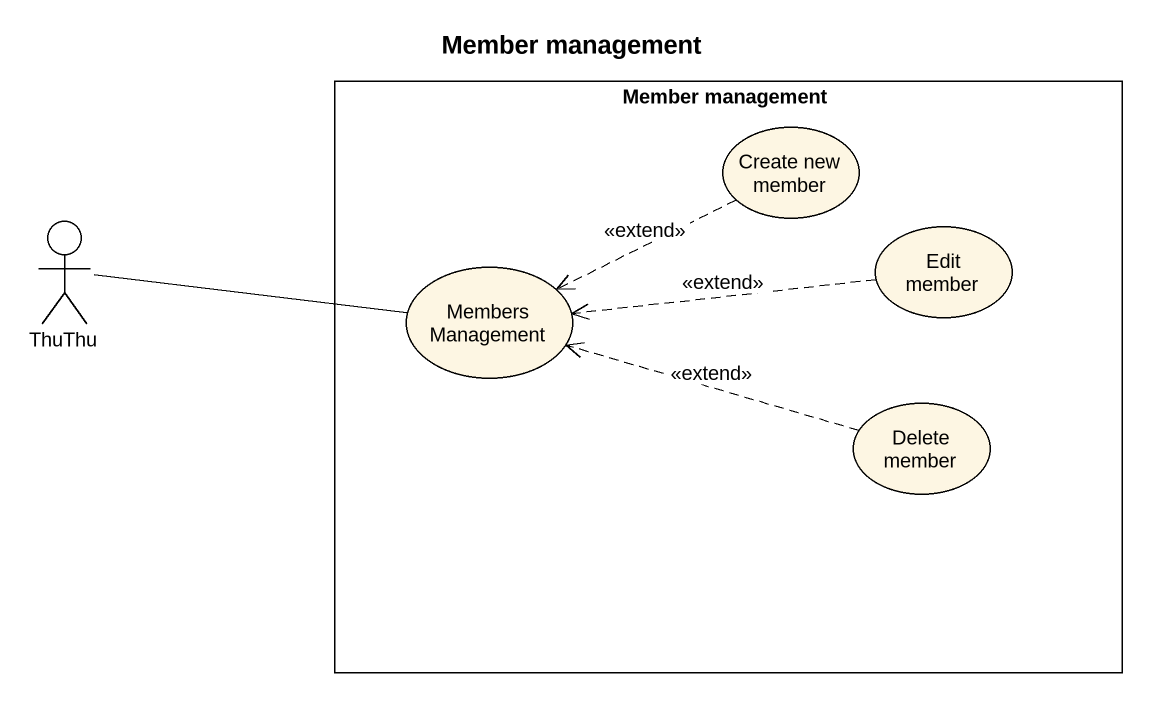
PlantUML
@startuml
title Member management
rectangle "Member management" as Member_management {
  usecase "Create new member" as Create_new_member
  usecase "Edit member" as Edit_member
  usecase "Members Management" as Members_Management
  usecase "Delete member" as Delete_member
}
actor ThuThu
Create_new_member .left.> Members_Management : <<extend>>
ThuThu -right- Members_Management
Edit_member .left.> Members_Management : <<extend>>
Delete_member .left.> Members_Management : <<extend>>
@enduml
